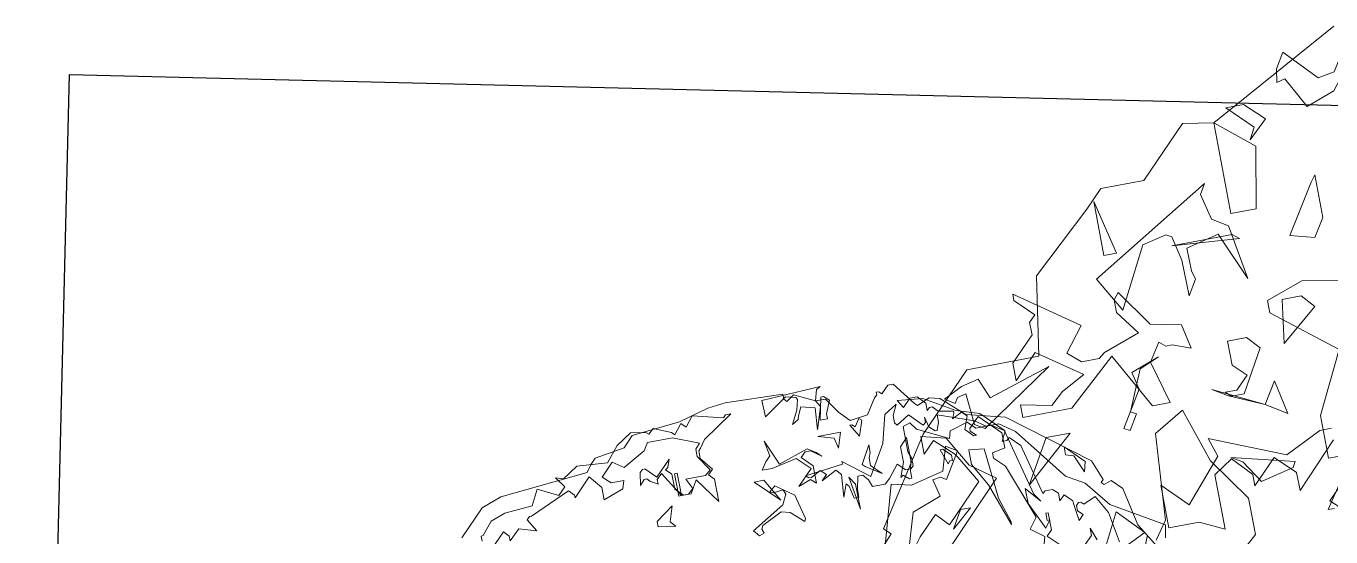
# Model space of a CAD drawing. Header units: millimetres. Extents: x 1418 to 1811, y 1796 to 1956.
# Drawn here: x 1512.489 to 1513.687, y 1829.65 to 1830.12 of the extents above; entities that cross this region are included whole.
import ezdxf

# ---------------------------------------------------------------- set-up
doc = ezdxf.new("R2010")
doc.units = ezdxf.units.MM
doc.layers.add('ARBRE', color=251, linetype='Continuous', lineweight=13)
doc.layers.add('VEGETAIS', color=3, linetype='Continuous')

# ---------------------------------------------------------------- blocks, each defined once
blk = doc.blocks.new('WMF26', base_point=(0, 0.0008))
at = {"color": 85}
for points in [[(7.3226, -0.1836), (7.3588, -0.2206), (7.4617, -0.1474), (7.7449, -0.2857), (7.8833, -0.2857), (8.0216, -0.4965), (8.1591, -0.6356), (8.4069, -0.6051), (8.5452, -0.3952), (8.5814, -0.3581), (8.5814, -0.3219), (8.6177, -0.3219), (8.6539, -0.3581), (8.756, -0.2569), (8.8292, -0.2569), (9.0688, -0.5689), (9.1051, -0.6051), (9.2804, -0.5327), (9.4187, -0.5689), (9.7316, -0.8464), (10.2552, -0.9839), (11.3025, -1.7915), (11.412, -2.069), (11.3758, -2.1052), (11.412, -2.1414), (11.5141, -2.1052), (11.6524, -2.2427), (11.7611, -2.7672), (11.9727, -3.1163)], [(11.8269, -9.9284), (11.7611, -10.0008), (11.7973, -10.037), (11.477, -10.5245), (11.165, -10.8381), (10.75, -10.8381), (10.6776, -11.2893), (10.3277, -11.6096), (10.2264, -11.7108), (9.9786, -11.7108), (9.7028, -11.9875), (9.5274, -11.9578), (8.756, -12.3728)], [(2.6445, -1.2317), (2.9936, -0.8826), (3.2694, -0.7805), (4.492, -0.6718), (4.5653, -0.5689), (4.6377, -0.4965), (5.0527, -0.4314), (5.191, -0.2857), (5.8604, -0.2206), (6.2753, -0.1111), (6.5223, -0.0815), (7.3226, -0.1111), (7.3226, -0.1836), (7.3226, -0.1836)]]:
    blk.add_lwpolyline(points, dxfattribs=at)
at = {"color": 63}
for points in [[(7.7449, -0.2857), (7.796, -0.3738), (7.6955, -0.6776), (7.7211, -0.3754), (7.5325, -0.326), (7.4749, -0.4438), (7.4617, -0.4932), (7.3736, -0.5442), (7.4699, -0.3623), (7.5062, -0.2231), (7.4881, -0.1918), (7.3481, -0.1548), (7.0303, -0.3746), (7.0221, -0.1433), (7.8404, -0.1029), (7.7836, -0.1358), (7.7449, -0.2857), (7.7449, -0.2857)], [(6.5001, -0.2462), (6.5734, -0.2462), (6.1518, -0.522), (6.0777, -0.6315), (6.0489, -0.6611), (6.0489, -0.7698), (6.188, -0.9443), (6.1156, -1.0094), (6.188, -1.0827), (6.188, -1.3955), (5.9402, -1.0464), (5.8381, -1.221), (5.7006, -1.221), (5.489, -0.8711), (5.4166, -0.9443), (5.4166, -1.0094), (5.3145, -0.9443), (5.2783, -0.9081), (5.2421, -0.9081), (5.1762, -0.9806), (5.2058, -0.806), (5.2421, -0.7698), (5.2783, -0.7698), (5.4166, -0.9081), (5.6274, -0.6973), (5.5903, -0.806), (5.5541, -0.8348), (5.6274, -0.9081), (5.6274, -1.1189), (5.7295, -1.221), (5.8019, -1.221), (5.8744, -1.1551), (5.8019, -1.0094), (6.0777, -1.0094), (6.1518, -0.9443), (6.0127, -0.7336), (6.0127, -0.6315), (6.0777, -0.5582), (5.7295, -0.4199), (5.3804, -0.4199), (5.3145, -0.522), (5.0016, -0.6973), (4.8559, -0.5944), (4.6814, -0.7698), (4.7909, -0.8711), (4.9654, -0.8711), (4.9292, -0.9806), (4.6517, -1.0827), (4.6517, -0.9081), (4.5068, -0.7336), (4.2664, -0.9806), (4.2664, -0.9443), (4.194, -0.8711), (3.6333, -1.1189), (3.6045, -1.1189), (3.5683, -1.1551), (3.6695, -1.3297), (3.4299, -1.2572), (3.2842, -1.3955), (3.2842, -1.3297), (3.2192, -1.2572), (2.8693, -1.6063)], [(2.9055, -1.3297), (2.9055, -1.2572), (2.9343, -1.2572), (3.0808, -1.0827), (3.2842, -1.0094), (3.6695, -0.9806), (3.779, -0.7698), (4.0557, -0.9081), (4.1577, -0.806), (4.0557, -0.6611), (4.1577, -0.6973), (4.3685, -0.5582), (4.7909, -0.5944), (4.9654, -0.3837), (5.1762, -0.2462), (5.3804, -0.2824), (5.4166, -0.3112), (5.489, -0.2462), (5.7295, -0.3474), (5.7657, -0.3837), (5.8744, -0.2462), (5.9402, -0.3112), (6.0489, -0.1729), (6.4639, -0.2824), (6.5001, -0.2462), (6.5001, -0.2462)], [(8.7519, -0.7805), (8.7823, -0.8167), (8.956, -0.7081), (9.1306, -0.8826), (9.1668, -0.853), (9.1668, -0.7805), (9.203, -0.9188), (9.2771, -0.9913), (9.3059, -0.9913), (9.3422, -0.8826), (9.3422, -0.7805), (9.8296, -0.955), (9.9745, -1.0571), (10.1498, -1.0571), (10.3532, -1.2029), (10.9131, -1.9307), (11.1609, -2.0756), (11.4375, -2.4255), (12.1357, -2.8404), (12.0995, -3.0142)], [(11.8953, -2.9779), (11.859, -2.9491), (11.7866, -3.1237)], [(11.4737, -2.9491), (11.4013, -2.5268), (11.263, -2.2789), (11.0884, -2.353), (11.0522, -2.3168), (11.0226, -2.3168), (10.9863, -2.353), (10.9863, -2.4255), (11.0522, -2.4905), (10.9863, -2.563), (10.9501, -2.3168), (10.9501, -2.2789), (10.848, -2.1777), (10.7756, -2.2501), (10.7756, -2.1414), (10.7031, -2.0756), (10.601, -2.0756), (10.564, -2.1052), (10.3894, -1.4062), (10.2519, -1.2679), (10.2157, -1.3041), (10.1498, -1.3041), (10.2157, -1.1666), (10.0403, -1.0571), (9.8296, -1.0571), (9.7283, -0.955), (9.4805, -1.0275), (9.4508, -1.1304), (9.0293, -0.9188), (8.956, -0.8167), (8.8548, -0.853), (8.8548, -1.2029), (8.891, -1.3041), (8.891, -1.4062), (8.8548, -1.4424), (8.7823, -1.4424), (8.6794, -1.3404), (8.5419, -1.5157), (8.4686, -1.5816), (8.2941, -1.5816), (8.2579, -1.4795), (8.192, -1.4062), (8.1195, -1.4062), (8.0833, -1.5816), (8.0833, -1.6903), (8.0175, -1.6903), (7.9812, -1.5157), (7.945, -1.4795), (7.8791, -1.654), (7.9088, -1.3404), (7.8429, -1.2679), (7.6321, -1.3774), (7.7046, -1.3041), (7.6321, -1.2317), (7.4938, -1.3041), (7.4576, -1.3041), (7.4205, -1.2679), (7.945, -1.2029), (7.945, -1.1666), (8.2941, -1.4424), (8.5419, -1.0275), (8.6432, -0.643), (8.8185, -0.5327), (8.7519, -0.6792), (8.7519, -0.7805), (8.7519, -0.7805)], [(7.2929, -1.8805), (7.1217, -1.724), (7.0023, -1.6894), (6.7191, -1.8286), (6.6969, -1.8747), (6.7183, -1.9373), (6.6499, -1.9611), (6.5816, -1.8772), (7.0394, -1.5997), (7.1077, -1.4671), (7.0838, -1.398), (6.943, -1.4169), (6.8969, -1.3947), (6.9801, -1.3264), (7.2279, -1.5017), (7.3102, -1.8426), (7.2929, -1.8805), (7.2929, -1.8805)], [(5.3112, -1.5083), (5.5508, -1.3338), (5.4849, -1.5445), (5.5508, -1.6178), (5.3112, -1.5808), (5.3112, -1.5083), (5.3112, -1.5083)], [(9.5554, -2.1143), (9.2722, -2.3621), (9.4171, -2.1143), (9.5554, -2.1143), (9.5554, -2.1143)], [(10.2882, -9.688), (10.2157, -9.7892), (10.1787, -10.284), (10.0041, -10.387), (9.902, -10.0733), (9.7283, -9.8255), (9.7283, -9.6155), (9.8008, -9.5496)], [(9.1306, -9.5859), (9.2771, -9.7242), (9.1018, -9.8996)], [(9.1018, -9.9646), (9.2401, -9.9646), (9.2401, -10.2116), (9.0655, -10.5607), (9.4146, -10.8381), (9.4146, -10.9106), (9.203, -10.983), (8.9931, -10.9468)]]:
    blk.add_lwpolyline(points, dxfattribs=at)
at = {"color": 106}
for points in [[(7.9343, -0.3112), (7.861, -0.4858), (7.861, -0.5582), (7.7589, -0.5582), (7.8248, -0.2462), (7.861, -0.2462), (7.9343, -0.3112), (7.9343, -0.3112)], [(9.6073, -0.7698), (9.9201, -0.8711), (10.2042, -1.1551), (10.4438, -2.0937), (10.517, -2.2032), (10.3425, -1.9924), (10.3425, -2.2032), (10.517, -2.5819), (10.5903, -2.4798), (10.5533, -2.4798), (10.5533, -2.3786), (10.5903, -2.3786), (10.5903, -2.6181), (10.517, -2.6906), (10.6554, -2.8289)], [(10.9386, -2.9672), (11.1139, -2.7927), (11.1139, -2.6906), (11.179, -2.866)], [(10.4149, -2.931), (10.4808, -2.6906), (10.3063, -2.5523), (10.4149, -2.4074), (10.1317, -1.6433), (9.9926, -1.505), (9.9926, -1.4317), (10.168, -1.3955), (10.168, -1.1848), (9.8913, -0.9081), (9.7464, -1.0464), (9.7464, -1.0827), (9.8189, -1.1551), (9.7826, -1.1551), (9.6797, -1.0464), (9.7464, -0.8711), (9.6797, -0.806), (9.5422, -0.8711), (9.5711, -0.806), (9.5711, -0.7698), (9.3677, -0.7336), (9.2952, -0.6611), (9.259, -0.6611), (9.2211, -0.6973), (9.2211, -0.5944), (9.1199, -0.4858), (9.0178, -0.4858), (8.9091, -0.5944), (8.8441, -0.4858), (9.1923, -0.522), (9.6073, -0.7698), (9.6073, -0.7698)], [(8.2463, -0.8711), (8.1451, -0.6973), (8.1739, -0.6973), (8.2101, -0.7336), (8.2826, -0.6315), (8.3196, -0.6611), (8.2463, -0.8711), (8.2463, -0.8711)], [(7.5119, -0.9081), (7.6214, -0.9806), (7.6865, -1.0464), (7.5482, -0.9443), (7.4757, -0.9443), (7.4098, -1.0094), (7.5482, -1.1551), (7.5482, -1.3955), (7.4757, -1.3297), (7.3003, -1.3955), (7.5119, -1.1848), (7.3374, -1.0094), (6.9883, -1.0827), (6.85, -1.0827), (6.9224, -0.9806), (6.9883, -0.9081), (6.9513, -0.6973), (7.097, -1.0464), (7.5119, -0.9081), (7.5119, -0.9081)], [(7.9343, -0.9806), (7.8981, -0.8348), (7.6865, -0.7698), (7.9993, -0.7698), (7.9343, -0.9806), (7.9343, -0.9806)], [(5.7006, -1.221), (5.6644, -1.221), (5.6644, -0.9081), (5.7006, -0.9081), (5.7006, -1.221), (5.7006, -1.221)], [(8.3196, -1.1848), (8.3196, -1.2934), (8.4579, -1.4317), (8.2463, -1.2934), (8.2101, -1.2572), (8.3492, -1.0094), (8.3492, -1.1189), (8.3196, -1.1848), (8.3196, -1.1848)], [(8.8441, -1.4688), (8.8441, -1.5701), (8.8078, -1.5701), (8.7337, -1.505), (8.6975, -1.5338), (8.77, -1.3297), (8.77, -1.1189), (8.8729, -1.0094), (8.8729, -1.3297), (8.8441, -1.4688), (8.8441, -1.4688)], [(7.0245, -1.5338), (6.7117, -1.221), (6.85, -1.221), (7.0245, -1.5338), (7.0245, -1.5338)], [(9.4327, -1.3585), (9.4327, -1.4317), (9.3965, -1.4317), (9.3677, -1.4688), (9.2952, -1.2572), (9.3315, -1.2572), (9.4327, -1.3585), (9.4327, -1.3585)], [(9.9564, -2.0575), (10.0659, -2.4074), (10.0659, -2.4436), (9.8551, -1.8533), (9.6797, -1.5338), (9.6797, -1.3297), (9.8913, -1.3585), (9.9564, -2.0575), (9.9564, -2.0575)], [(8.0726, -1.8533), (7.9993, -1.3955), (8.0726, -1.505), (8.0726, -1.8533), (8.0726, -1.8533)], [(11.179, -1.92), (11.0777, -1.6796), (10.9682, -1.6433), (10.9682, -1.5338), (11.216, -1.7808), (11.179, -1.92), (11.179, -1.92)], [(9.259, -9.6773), (9.2952, -9.6773), (9.0836, -9.9901)], [(9.1923, -10.0626), (9.4327, -9.8148), (9.4327, -9.9177), (9.5422, -10.0263), (9.6797, -9.888), (9.6797, -9.9539), (9.7826, -10.0626), (9.8913, -9.9901), (9.8913, -9.6773), (10.0296, -9.7423), (10.2042, -9.7423), (10.2042, -9.9901), (10.0659, -9.851), (9.8551, -10.0914), (9.8913, -10.2009), (9.469, -10.0263), (9.259, -10.1284), (9.1923, -10.1284)], [(11.8121, -9.6773), (11.6013, -9.9539), (11.4927, -10.0626), (11.426, -9.9901), (11.216, -10.2009), (11.3173, -10.3763), (11.426, -10.4775), (11.4927, -10.4125), (11.4927, -10.5137), (11.3535, -10.4775), (11.2523, -10.3022), (11.1139, -10.2009), (11.5289, -9.7785), (11.4927, -9.6773), (11.5651, -9.5678), (11.7034, -9.5678), (11.8121, -9.6773), (11.8121, -9.6773)], [(10.4808, -9.888), (10.3425, -9.7423), (10.4808, -9.6773), (10.5903, -9.6773), (10.4808, -9.888), (10.4808, -9.888)], [(11.3939, -10.2462), (11.4252, -10.2659), (11.4713, -10.2602), (11.4474, -10.1597), (11.6137, -10.0996), (11.7421, -9.6838), (11.766, -9.7835), (11.8599, -9.7563), (11.7084, -10.2783), (11.5964, -10.2519), (11.4062, -10.2964), (11.3642, -10.4339), (11.3025, -10.396), (11.3939, -10.2462), (11.3939, -10.2462)], [(9.6377, -9.9053), (9.7217, -10.0338), (9.7835, -10.0716), (9.4286, -9.9811), (9.4476, -9.9506), (9.6377, -9.9053), (9.6377, -9.9053)], [(10.6554, -10.3763), (10.9386, -10.1284), (10.7937, -10.3763), (10.6554, -10.3763), (10.6554, -10.3763)], [(9.5373, -10.331), (9.7324, -10.4174), (9.8189, -10.4709), (9.5373, -10.331), (9.4607, -10.4545), (9.4204, -10.2577), (9.5373, -10.331), (9.5373, -10.331)], [(10.2964, -10.4322), (10.2651, -10.4133), (10.3186, -10.3269), (10.3499, -10.3458), (10.2239, -10.5492), (10.247, -10.6496), (10.0815, -10.7097), (10.1976, -10.6611), (10.2964, -10.4322), (10.2964, -10.4322)], [(9.7464, -10.4413), (9.6797, -10.4413), (9.6073, -10.5137), (9.6797, -10.5862), (9.6797, -10.7245), (9.5711, -10.7245), (9.5052, -10.6521), (9.6435, -10.4125), (9.7168, -10.4125), (9.7464, -10.4413), (9.7464, -10.4413)], [(10.3425, -10.7616), (10.6191, -10.5137), (10.9024, -10.5137), (10.9024, -10.5862), (10.7278, -10.55), (10.6554, -10.6158), (10.517, -10.6883), (10.7649, -10.8637), (10.9024, -10.7245), (10.9024, -10.8266), (10.7649, -10.9649), (10.7649, -11.0374), (10.7278, -11.0736), (10.8299, -11.1765), (10.8299, -11.2127), (10.4808, -10.9649), (10.5903, -10.8266), (10.517, -10.7616), (10.4149, -10.7616), (10.3787, -10.7904), (10.168, -10.8637), (10.27, -11.0012), (10.27, -11.0736), (10.2404, -11.1107), (10.0947, -10.8999), (9.9201, -10.8637), (9.8913, -10.7245), (9.9926, -10.7616), (10.0296, -10.7616), (10.0659, -10.7904), (10.1317, -10.6883), (10.0659, -10.4413), (10.168, -10.4413), (10.3425, -10.7616), (10.3425, -10.7616)], [(11.1798, -10.5245), (11.1963, -10.7056), (11.2465, -10.6941), (11.2654, -10.6628), (11.3206, -10.6973), (11.2119, -10.75), (11.1123, -10.7739), (11.0637, -10.6578), (10.7039, -10.7698), (11.1246, -10.4907), (11.1798, -10.5245), (11.1798, -10.5245)], [(9.2211, -10.8999), (9.1561, -10.8266), (9.3677, -10.6521), (9.3315, -10.8999), (9.2211, -10.8999), (9.2211, -10.8999)], [(9.641, -11.4219), (9.5546, -11.3683), (9.5019, -11.053), (9.6204, -11.3321), (9.8106, -11.2868), (9.8065, -11.1559), (9.7942, -11.1049), (9.8477, -11.0184), (9.8493, -11.2251), (9.8823, -11.3651), (9.9127, -11.384), (10.0527, -11.3511), (10.2314, -11.0077), (10.3474, -11.2078), (9.6427, -11.6285), (9.6764, -11.5725), (9.641, -11.4219), (9.641, -11.4219)], [(9.0474, -11.5248), (9.0178, -11.561), (9.0178, -11.3148), (9.0836, -11.2127), (9.2211, -11.249), (9.0474, -11.5248), (9.0474, -11.5248)], [(9.5422, -11.3148), (9.5052, -11.2852), (9.8913, -11.3148), (9.5422, -11.3148), (9.5422, -11.3148)], [(10.2799, -11.6458), (10.2075, -11.3321), (10.2799, -11.3321), (10.2799, -11.6458), (10.2799, -11.6458)], [(9.3817, -11.4342), (9.5274, -11.4342), (9.5274, -11.9578), (9.3166, -11.7841), (9.3817, -11.4342), (9.3817, -11.4342)], [(9.4451, -12.0303), (9.343, -12.0303), (9.2343, -11.9274), (9.343, -11.8261), (9.3068, -11.8912), (9.4451, -12.0303), (9.4451, -12.0303)], [(8.8243, -12.0114), (8.9898, -11.9513), (9.0845, -12.1299), (9.1339, -12.1184), (9.1207, -12.195), (9.0672, -12.2814), (8.8976, -12.1003), (8.8013, -12.1176), (8.728, -12.2345), (8.6728, -12.2007), (8.8243, -12.0114), (8.8243, -12.0114)]]:
    blk.add_lwpolyline(points, dxfattribs=at)
blk = doc.blocks.new('T2_02')
at = {"xscale": 0.3499999999999943, "yscale": 0.3499999999999943, "zscale": 0.3499999999999943}
blk.add_blockref('WMF26', (-2.2399, 1.997), dxfattribs=at)

msp = doc.modelspace()

# ---------------------------------------------------------------- linework, layer by layer
at = {"layer": 'VEGETAIS'}
msp.add_lwpolyline([(1512.5283, 1830.0749), (1515.69, 1829.998), (1515.6502, 1828.3645), (1512.4885, 1828.4414)], close=True, dxfattribs=at)

# ---------------------------------------------------------------- block references
at = {"layer": 'ARBRE'}
for p, xscale, yscale, zscale, rotation in [((1514.2636, 1829.1301), 0.4621142716754233, 0.4621142716754233, 0.4621142716754233, 190.6551472559353), ((1513.1922, 1829.4006), 0.1918409178794672, 0.1918409178794672, 0.1918409178794672, 10.65514725593884)]:
    msp.add_blockref('T2_02', p, dxfattribs=dict(at, xscale=xscale, yscale=yscale, zscale=zscale, rotation=rotation))

doc.saveas('drawing.dxf')
